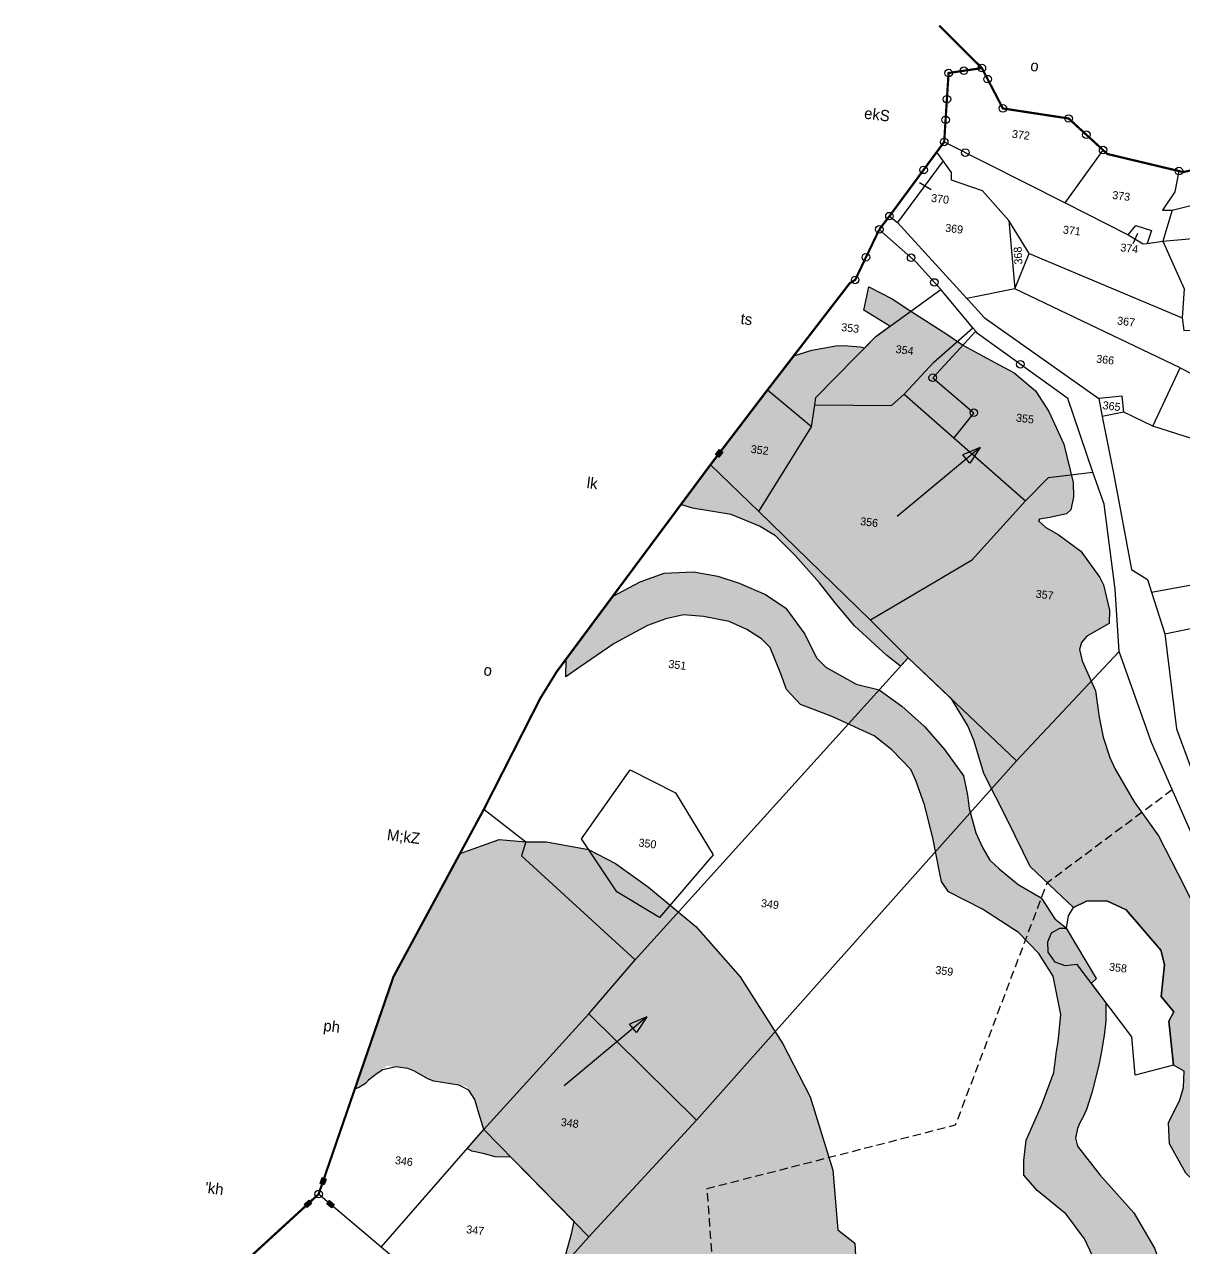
# Model space of a CAD drawing. Header units: metres. Extents: x 284220 to 286737, y 2014914 to 2019184.
# Drawn here: x 284691 to 285398, y 2017607 to 2018352 of the extents above; entities that cross this region are included whole.
import ezdxf
from ezdxf.enums import TextEntityAlignment as Align

# ---------------------------------------------------------------- set-up
doc = ezdxf.new("R2010")
doc.units = ezdxf.units.M
doc.header["$MEASUREMENT"] = 0
for name, pattern in [('DASHDOT', [1, 0.5, -0.25, 0, -0.25]), ('DASHED', [0.75, 0.5, -0.25]), ('DIVIDE', [1.25, 0.5, -0.25, 0, -0.25, 0, -0.25])]:
    doc.linetypes.add(name, pattern=pattern)
for name, color, linetype in [('LINE_FOOTPATH', 1, 'DASHED'), ('OFF', 1, 'Continuous'), ('POLY_HATCH', 12, 'Continuous'), ('POLY_PARCEL', 6, 'Continuous'), ('POLY_WATER', 4, 'Continuous'), ('SYM_ARROW', 1, 'Continuous'), ('SYM_STONE', 1, 'Continuous'), ('TEXT_MAPOUT', 7, 'Continuous'), ('TEXT_PARCEL', 7, 'Continuous'), ('V_BOUND_LINE', 7, 'Continuous'), ('V_BOUND_STREAM_LINE', 7, 'DASHDOT'), ('V_DIVIDE_LINE', 7, 'DIVIDE')]:
    doc.layers.add(name, color=color, linetype=linetype)
doc.styles.get("Standard").update_dxf_attribs({"font": 'arial.ttf'})
doc.styles.add('TEXT_MAP', font='', dxfattribs={"height": 2.5})
doc.styles.get('TEXT_MAP').set_extended_font_data('Kruti Dev 050')
doc.dimstyles.get("Standard").update_dxf_attribs({"dimtxt": 0.18, "dimasz": 0.18, "dimexe": 0.18, "dimexo": 0.0625, "dimgap": 0.09, "dimtad": 0, "dimtih": 1, "dimtoh": 1, "dimdec": 4, "dimzin": 0, "dimdsep": 46, "dimtxsty": 'Standard', "dimcen": 0.09, "dimadec": 0, "dimazin": 0, "dimtfac": 1, "dimtdec": 4, "dimtofl": 0, "dimtmove": 0, "dimatfit": 3, "dimfxl": 0, "dimtolj": 1, "dimtzin": 0, "dimarcsym": 0})
pattern_1 = [(356.61364, (284345.1716, 2016820.4153), (3.52002, 3.126719), [3.329182, -3.329182]), (86.61364, (284348.495, 2016820.2186), (-3.126719, 3.52002), [3.329182, -3.329182])]

# ---------------------------------------------------------------- blocks, each defined once
blk = doc.blocks.new('STONE')
blk.add_circle((0, 0), 0.851)
blk = doc.blocks.new('STONESQUAREFILLED')
blk.add_hatch(color=256).paths.add_polyline_path([(0.7, -0.48), (0.7, 0.48), (-0.7, 0.48), (-0.7, -0.48)])
blk.add_lwpolyline([(-0.7, 0.48), (0.7, 0.48), (0.7, -0.48), (-0.7, -0.48)], close=True)
blk = doc.blocks.new('ARROWASPECT')
h = blk.add_hatch(color=256)
h.paths.add_polyline_path([(2.85, -2.85), (3.72, -1.98), (0, 0)])
h.paths.add_polyline_path([(0, 0), (1.98, -3.72), (2.85, -2.85)])
for points in [[(0, 0), (17.15, -17.15)], [(0, 0), (1.98, -3.72)], [(0, 0), (3.72, -1.98)], [(3.72, -1.98), (1.98, -3.72)]]:
    blk.add_lwpolyline(points)
blk = doc.blocks.new('TEXTARROW')
blk.add_leader([(0.04, -0.01), (8.68, -0.01)], dimstyle='Standard', override={"dimtxt": 2.5, "dimasz": 2.5, "dimexe": 1.25, "dimexo": 0.625, "dimgap": 0.625, "dimtad": 1, "dimtih": 0, "dimtoh": 0, "dimzin": 8, "dimcen": 2.5, "dimtofl": 1})
blk = doc.blocks.new('4423')
at = {"layer": 'POLY_HATCH'}
h = blk.add_hatch(dxfattribs=at)
h.set_pattern_fill('ZIGZAG', color=256, scale=26.633459, angle=-3.38636, style=0)
h.set_pattern_definition(pattern_1)
h.paths.add_polyline_path([(285539.94, 2017218.12), (285539.27, 2017220.93), (285534.83, 2017220.79), (285514.31, 2017220.14), (285512.03, 2017223.84), (285510.83, 2017226.64), (285511.31, 2017229.01), (285512.83, 2017231.65), (285514.01, 2017234.31), (285515.56, 2017237.29), (285516.74, 2017239.95), (285518.24, 2017242.25), (285519.38, 2017244.23), (285521.03, 2017254.72), (285521.25, 2017258.46), (285522.13, 2017267.63), (285523.28, 2017275.41), (285524.66, 2017281.47), (285525.65, 2017286.54), (285526.57, 2017290.58), (285527.47, 2017294.28), (285528.37, 2017297.98), (285528.59, 2017301.73), (285527.77, 2017311.59), (285524.87, 2017314.49), (285522.58, 2017325.34), (285520.51, 2017338.99), (285517.21, 2017352.5), (285512.65, 2017366.9), (285518, 2017367.81), (285484.11, 2017405.73), (285486.02, 2017419.9), (285484.12, 2017434.01), (285474.16, 2017427.43), (285468.06, 2017423.39), (285466.15, 2017424.83), (285465.89, 2017426.21), (285464.81, 2017431.05), (285465.04, 2017434.79), (285465.18, 2017437.18), (285466, 2017439.52), (285466.84, 2017442.2), (285468.4, 2017445.52), (285470.93, 2017447.76), (285472.31, 2017454.03), (285470.52, 2017458.57), (285468.96, 2017461.06), (285466.6, 2017467.34), (285465.46, 2017471.16), (285464.18, 2017478.41), (285463.06, 2017482.57), (285463.11, 2017489.06), (285463.31, 2017492.46), (285463.95, 2017497.54), (285464.01, 2017504.37), (285463.33, 2017510.21), (285463.03, 2017516.71), (285462.46, 2017524.26), (285462.16, 2017530.76), (285461.2, 2017537.65), (285459.88, 2017544.21), (285459.46, 2017548.68), (285458.02, 2017553.2), (285456.74, 2017554.64), (285454.76, 2017555.78), (285451.13, 2017558.04), (285443.02, 2017561.11), (285436.97, 2017568.64), (285431.25, 2017575.81), (285421.84, 2017584.22), (285412.07, 2017592.3), (285409.25, 2017596.57), (285407.13, 2017601.13), (285405.63, 2017604.64), (285404.89, 2017609.46), (285405.15, 2017613.88), (285406.11, 2017618.6), (285407.33, 2017621.95), (285408.98, 2017626.63), (285409.24, 2017631.05), (285409.54, 2017636.15), (285409.6, 2017642.98), (285410.01, 2017649.78), (285410.11, 2017657.29), (285408.77, 2017663.51), (285407.07, 2017669.42), (285404.77, 2017676.72), (285402.49, 2017684.37), (285400.97, 2017687.53), (285398.55, 2017692.79), (285396.72, 2017696.66), (285394.88, 2017700.18), (285393.36, 2017703.34), (285391.52, 2017706.87), (285390.02, 2017710.37), (285389.16, 2017713.15), (285388.62, 2017715.57), (285389.18, 2017719.3), (285389.94, 2017720.62), (285389.45, 2017724.62), (285374.26, 2017750.78), (285357.19, 2017779.79), (285341.26, 2017799.17), (285328.71, 2017818), (285325.01, 2017824.71), (285320.24, 2017836.6), (285317.18, 2017848.39), (285314.01, 2017863.94), (285304.74, 2017881.47), (285302.74, 2017888.07), (285303.68, 2017892.46), (285306.65, 2017896.38), (285319.44, 2017904.84), (285319.23, 2017912.7), (285314.65, 2017927.66), (285312.16, 2017931.9), (285299.73, 2017946.97), (285285.58, 2017956.01), (285277.95, 2017959.87), (285273.39, 2017963.55), (285273.79, 2017964.56), (285280.02, 2017965.89), (285289.75, 2017968.73), (285292.29, 2017971.31), (285293.44, 2017979.1), (285292.58, 2017987.68), (285285.6, 2018010.2), (285275.45, 2018029.23), (285266.59, 2018041.03), (285253.17, 2018051.04), (285241.2, 2018056.53), (285221.41, 2018065.67), (285211.35, 2018071.61), (285189.07, 2018084.01), (285177.29, 2018090.69), (285162.98, 2018097), (285160.77, 2018082.79), (285177.11, 2018074.14), (285169.03, 2018067.47), (285162.89, 2018060.38), (285160.14, 2018060.64), (285150.25, 2018060.88), (285145.44, 2018060.48), (285131.23, 2018056.89), (285120.74, 2018052.87), (285106.21, 2018031.32), (285074.97, 2017984.44), (285058.91, 2017959.69), (285065.86, 2017957.83), (285089.25, 2017955.62), (285106.63, 2017949.65), (285116.64, 2017944.52), (285129.19, 2017933.47), (285144.79, 2017918.12), (285154.84, 2017906.8), (285167.27, 2017893.7), (285187.75, 2017877.23), (285196.43, 2017871.26), (285200.7, 2017876.63), (285228.12, 2017853.69), (285238.82, 2017838.16), (285243.24, 2017829.24), (285250.37, 2017810.26), (285266.49, 2017782.92), (285281.43, 2017756.48), (285301.88, 2017739.6), (285309, 2017733.59), (285316.56, 2017737.9), (285328.68, 2017738.82), (285340.66, 2017734.28), (285362.89, 2017711.4), (285365.51, 2017703.02), (285364.73, 2017683.7), (285372.99, 2017674.99), (285370.28, 2017669.3), (285374.76, 2017643.09), (285381.39, 2017640.01), (285381.67, 2017630.18), (285379.94, 2017622.6), (285373.97, 2017608.44), (285375.37, 2017595.97), (285386.33, 2017579.1), (285410.88, 2017558.56), (285425.08, 2017545.76), (285429.36, 2017538.68), (285436.59, 2017523.74), (285439.14, 2017516.33), (285439.24, 2017510.78), (285438.23, 2017501.02), (285437.85, 2017494.64), (285437.85, 2017487.38), (285438.45, 2017475.82), (285445.48, 2017457.47), (285455.49, 2017438.95), (285441.88, 2017425.95), (285447.93, 2017404.04), (285450.84, 2017389.28), (285452.33, 2017378.68), (285456.94, 2017369.87), (285464.6, 2017362.16), (285465.99, 2017349.7), (285465.57, 2017342.47), (285466.19, 2017324.07), (285466.96, 2017308.23), (285465.83, 2017296.35), (285461.36, 2017278.68), (285454.65, 2017266.27), (285446.03, 2017257.82), (285443.09, 2017242.81), (285451.2, 2017235.5), (285459.61, 2017226.04), (285465.84, 2017208.6), (285478.63, 2017193.75), (285490.2, 2017179.83), (285496.25, 2017166.67), (285499.25, 2017159.66), (285500.18, 2017146.37), (285501.85, 2017137.08), (285568.68, 2017161.38), (285563.4, 2017174.03), (285557.47, 2017183.6), (285555.37, 2017182.7), (285549.37, 2017180.37)])
h = blk.add_hatch(dxfattribs=at)
h.set_pattern_fill('ZIGZAG', color=256, scale=26.633459, angle=-3.38636, style=0)
h.set_pattern_definition(pattern_1)
h.paths.add_polyline_path([(285376.87, 2017446.94), (285372.19, 2017454.47), (285370.79, 2017459.68), (285369.86, 2017465.71), (285370.14, 2017470.39), (285370.59, 2017478.05), (285372.98, 2017489.43), (285373.99, 2017513.56), (285374.57, 2017523.35), (285370.44, 2017532.98), (285356.7, 2017553.43), (285334.9, 2017574.79), (285320.48, 2017591.01), (285319.06, 2017595.79), (285319.84, 2017601.72), (285320.89, 2017605.07), (285322.82, 2017608.8), (285324.37, 2017613.4), (285327.1, 2017623.49), (285330.24, 2017640.38), (285331.09, 2017647.58), (285332.15, 2017658.19), (285332.68, 2017667.13), (285331.93, 2017678.14), (285322.61, 2017688.98), (285325.53, 2017691.98), (285305.69, 2017721), (285298.2, 2017726.21), (285289.34, 2017738.09), (285274.99, 2017745.31), (285263.12, 2017753.85), (285257.22, 2017758.73), (285252.29, 2017766.03), (285247.84, 2017774.54), (285242.91, 2017788.85), (285241.32, 2017796.78), (285238.28, 2017808.09), (285225.78, 2017823.11), (285212.94, 2017836.24), (285198.75, 2017847.38), (285184.52, 2017856.28), (285170.56, 2017858.95), (285151.7, 2017867.9), (285145.82, 2017873.19), (285137.97, 2017886.85), (285125.64, 2017901.6), (285112.87, 2017908.95), (285096.72, 2017914.85), (285083.71, 2017918.1), (285068.96, 2017919.79), (285051.52, 2017917.94), (285037.54, 2017911.76), (285021.48, 2017901.99), (284996.06, 2017862.8), (284996.54, 2017852.12), (285004.77, 2017858.64), (285024.24, 2017873.98), (285043.52, 2017886.03), (285054.11, 2017890.77), (285064.61, 2017893.86), (285076.55, 2017893.56), (285092.1, 2017891.41), (285103.01, 2017887.46), (285112.2, 2017882.38), (285117.68, 2017877.52), (285125.03, 2017862.25), (285129.02, 2017852.94), (285138.01, 2017844.57), (285157.86, 2017838.45), (285171.57, 2017833.1), (285183.28, 2017828.7), (285194.37, 2017821.03), (285206.51, 2017810.01), (285209.85, 2017803.63), (285216.01, 2017789.24), (285222.29, 2017769.91), (285227.77, 2017748.81), (285229.15, 2017744.2), (285233.74, 2017738.15), (285254.66, 2017729.08), (285277.02, 2017716.62), (285289.93, 2017704.73), (285299.48, 2017691.79), (285301.49, 2017683.84), (285305.57, 2017669.17), (285305.01, 2017652.71), (285304.26, 2017646.98), (285303.5, 2017634.25), (285297.35, 2017613.99), (285289.56, 2017592.75), (285288.83, 2017580.42), (285289.55, 2017571.72), (285298.11, 2017562.97), (285316.32, 2017549.94), (285328.28, 2017536.03), (285344.28, 2017506.64), (285346.43, 2017494.14), (285346.96, 2017489.16), (285345.92, 2017471.5), (285346.32, 2017449.75), (285348.49, 2017430.66), (285357.56, 2017416.52), (285374.77, 2017400.66), (285389.74, 2017388.64), (285394.64, 2017380.93), (285398.53, 2017369.98), (285399.52, 2017351.78), (285400.27, 2017343.49), (285399.2, 2017339.43), (285397.07, 2017331.31), (285393.49, 2017319.56), (285388.09, 2017298.03), (285385.18, 2017283.77), (285384.46, 2017271.16), (285384.94, 2017265.36), (285386.84, 2017260.08), (285425.81, 2017269.68), (285425.16, 2017280.36), (285424.78, 2017288.49), (285425.09, 2017293.6), (285426.29, 2017299.5), (285427.07, 2017305.43), (285427.42, 2017311.39), (285427.55, 2017320.77), (285427.55, 2017328.03), (285428.05, 2017336.53), (285426.96, 2017354.1), (285426.71, 2017364.36), (285418.86, 2017384.26), (285415.45, 2017398.75), (285411.79, 2017412.22), (285400.1, 2017420.81), (285389.96, 2017429.94)])
h = blk.add_hatch(dxfattribs=at)
h.set_pattern_fill('ZIGZAG', color=256, scale=26.633459, angle=-3.38636, style=0)
h.set_pattern_definition(pattern_1)
h.paths.add_polyline_path([(285022.24, 2017526.83), (285021.11, 2017519.33), (285016.97, 2017499.46), (285017.21, 2017489.06), (285021.06, 2017474.11), (285047.72, 2017441.65), (285060.65, 2017400.7), (285060.56, 2017387.93), (285058.25, 2017371.67), (285069.98, 2017347.86), (285076.42, 2017332.23), (285086.47, 2017315.33), (285104.87, 2017279.53), (285119.33, 2017257.12), (285147.46, 2017234.42), (285174.23, 2017212.76), (285231.63, 2017115.1), (285251.17, 2017080.82), (285276.58, 2017047.76), (285292.74, 2017017.13), (285301.33, 2016994.76), (285302.92, 2016975.87), (285308.9, 2016935.71), (285324.47, 2016913.07), (285335.65, 2016888.74), (285340.31, 2016869.54), (285340.3, 2016842.72), (285343.62, 2016827.8), (285358.98, 2016820.58), (285373.85, 2016814.07), (285432.8, 2016809.77), (285452.24, 2016807.14), (285477.13, 2016805.98), (285475.63, 2016816.39), (285471.04, 2016836.64), (285462.35, 2016858.72), (285442.96, 2016895.62), (285434.57, 2016914), (285416.44, 2016936.63), (285404.94, 2016946.78), (285398.22, 2016957.7), (285393.84, 2016972.68), (285390.46, 2016986.55), (285384.14, 2017013.22), (285383.4, 2017027.46), (285379.35, 2017041.83), (285365.51, 2017065.79), (285355.06, 2017093.75), (285348.96, 2017115.15), (285345.82, 2017124.27), (285333.51, 2017138.67), (285325.47, 2017153.88), (285320.1, 2017161.03), (285308.66, 2017172.22), (285302.56, 2017184.68), (285295.26, 2017203.52), (285280.67, 2017214.9), (285265.3, 2017222.5), (285268.06, 2017233), (285269.89, 2017245.8), (285272.54, 2017255.35), (285276, 2017278.28), (285279.03, 2017293.88), (285283.06, 2017319.29), (285284.64, 2017337.07), (285283.1, 2017355.57), (285274.6, 2017380.79), (285254.9, 2017412.46), (285237.63, 2017440.83), (285210.99, 2017470.8), (285204.3, 2017482.24), (285193.03, 2017507.58), (285191.02, 2017524.57), (285180.29, 2017531.84), (285175.03, 2017567.38), (285158.63, 2017610.42), (285140.44, 2017640.95), (285112.2, 2017679.43), (285083.9, 2017707.93), (285054.14, 2017729.67), (285033.32, 2017742.47), (285016.65, 2017749.92), (284991.31, 2017752.85), (284978.89, 2017752.09), (284962.87, 2017752.43), (284940.04, 2017742.59), (284904.96, 2017666.42), (284886.06, 2017597.63), (284888.91, 2017599.01), (284904.46, 2017612.81), (284918.84, 2017611.96), (284929.35, 2017606.61), (284932.96, 2017605.34), (284952.87, 2017603.47), (284958.32, 2017595.77), (284964.8, 2017578.47), (284955.61, 2017566.49), (284958.45, 2017564.92), (284975.2, 2017562.63), (284982.08, 2017562.94), (284988.7, 2017556.99)])
h.paths.add_polyline_path([(285159.5, 2017495.17), (285170.78, 2017480.33), (285188.45, 2017457.01), (285225.07, 2017418.38), (285238.75, 2017396.11), (285252.28, 2017357.64), (285257.1, 2017332.77), (285253.01, 2017315.18), (285246.59, 2017288.83), (285243.28, 2017260.27), (285242.25, 2017215.67), (285215, 2017214.32), (285210.72, 2017223.71), (285202.57, 2017236.75), (285191.72, 2017265.75), (285179.3, 2017288.76), (285171.21, 2017309.49), (285169.86, 2017327.8), (285168.32, 2017344.92), (285160.72, 2017351.71), (285160.98, 2017363.03), (285161.43, 2017383.48), (285157.5, 2017397.67), (285154.1, 2017404.35), (285145.72, 2017420.24), (285133.79, 2017447.46), (285133.74, 2017463.18), (285138.21, 2017478.2), (285145.31, 2017500.8), (285154.18, 2017501.16), (285157.69, 2017498.93)], flags=16)
at = {"layer": 'LINE_FOOTPATH', "ltscale": 10, "flags": 128}
blk.add_lwpolyline([(285363.55, 2017807.69), (285292.11, 2017747.1), (285246.56, 2017598.89), (285100.39, 2017551.37), (285112.52, 2017465.15), (285047.36, 2017352.91)], dxfattribs=at)
at = {"layer": 'OFF'}
blk.add_lwpolyline([(285230.56, 2018025.64), (285219.45, 2018009.94)], dxfattribs=at)
at = {"layer": 'POLY_HATCH'}
for points in [[(285120.74, 2018052.87), (285131.23, 2018056.89), (285145.44, 2018060.48), (285150.25, 2018060.88), (285160.14, 2018060.64), (285162.89, 2018060.38), (285169.03, 2018067.47), (285177.11, 2018074.14), (285160.77, 2018082.79), (285162.98, 2018097), (285177.29, 2018090.69), (285189.07, 2018084.01), (285211.35, 2018071.61), (285221.41, 2018065.67), (285241.2, 2018056.53), (285253.17, 2018051.04), (285266.59, 2018041.03), (285275.45, 2018029.23), (285285.6, 2018010.2), (285292.58, 2017987.68), (285293.44, 2017979.1), (285292.29, 2017971.31), (285289.75, 2017968.73), (285280.02, 2017965.89), (285273.79, 2017964.56), (285273.39, 2017963.55), (285277.95, 2017959.87), (285285.58, 2017956.01), (285299.73, 2017946.97), (285312.16, 2017931.9), (285314.65, 2017927.66), (285319.23, 2017912.7), (285319.44, 2017904.84), (285306.65, 2017896.38), (285303.68, 2017892.46), (285302.74, 2017888.07), (285304.74, 2017881.47), (285314.01, 2017863.94), (285317.18, 2017848.39), (285320.24, 2017836.6), (285325.01, 2017824.71), (285328.71, 2017818), (285341.26, 2017799.17), (285357.19, 2017779.79), (285374.26, 2017750.78), (285389.45, 2017724.62)], [(285344.28, 2017506.64), (285328.28, 2017536.03), (285316.32, 2017549.94), (285298.11, 2017562.97), (285289.55, 2017571.72), (285288.83, 2017580.42), (285289.56, 2017592.75), (285297.35, 2017613.99), (285303.5, 2017634.25), (285304.26, 2017646.98), (285305.01, 2017652.71), (285305.57, 2017669.17), (285301.49, 2017683.84), (285299.48, 2017691.79), (285289.93, 2017704.73), (285277.02, 2017716.62), (285254.66, 2017729.08), (285233.74, 2017738.15), (285229.15, 2017744.2), (285227.77, 2017748.81), (285222.29, 2017769.91), (285216.01, 2017789.24), (285209.85, 2017803.63), (285206.51, 2017810.01), (285194.37, 2017821.03), (285183.28, 2017828.7), (285171.57, 2017833.1), (285157.86, 2017838.45), (285138.01, 2017844.57), (285129.02, 2017852.94), (285125.03, 2017862.25), (285117.68, 2017877.52), (285112.2, 2017882.38), (285103.01, 2017887.46), (285092.1, 2017891.41), (285076.55, 2017893.56), (285064.61, 2017893.86), (285054.11, 2017890.77), (285043.52, 2017886.03), (285024.24, 2017873.98), (285004.77, 2017858.64), (284996.54, 2017852.12), (284996.06, 2017862.8), (285021.48, 2017901.99), (285037.54, 2017911.76), (285051.52, 2017917.94), (285068.96, 2017919.79), (285083.71, 2017918.1), (285096.72, 2017914.85), (285112.87, 2017908.95), (285125.64, 2017901.6), (285137.97, 2017886.85), (285145.82, 2017873.19), (285151.7, 2017867.9), (285170.56, 2017858.95), (285184.52, 2017856.28), (285198.75, 2017847.38), (285212.94, 2017836.24), (285225.78, 2017823.11), (285238.28, 2017808.09), (285241.32, 2017796.78), (285242.91, 2017788.85), (285247.84, 2017774.54), (285252.29, 2017766.03), (285257.22, 2017758.73), (285263.12, 2017753.85), (285274.99, 2017745.31), (285289.34, 2017738.09), (285298.2, 2017726.21), (285305.69, 2017721), (285306.31, 2017728.45), (285309, 2017733.59), (285301.88, 2017739.6), (285281.43, 2017756.48), (285266.49, 2017782.92), (285250.37, 2017810.26), (285243.24, 2017829.24), (285238.82, 2017838.16), (285228.12, 2017853.69), (285200.7, 2017876.63), (285196.43, 2017871.26), (285187.75, 2017877.23), (285167.27, 2017893.7), (285154.84, 2017906.8), (285144.79, 2017918.12), (285129.19, 2017933.47), (285116.64, 2017944.52), (285106.63, 2017949.65), (285089.25, 2017955.62), (285065.86, 2017957.83), (285058.91, 2017959.69), (285074.97, 2017984.44), (285106.21, 2018031.32), (285120.74, 2018052.87)], [(284940.04, 2017742.59), (284962.87, 2017752.43), (284978.89, 2017752.09), (284991.31, 2017752.85), (285016.65, 2017749.92), (285033.32, 2017742.47), (285054.14, 2017729.67), (285083.9, 2017707.93), (285112.2, 2017679.43), (285140.44, 2017640.95), (285158.63, 2017610.42), (285175.03, 2017567.38), (285180.29, 2017531.84), (285191.02, 2017524.57), (285192.78, 2017509.74)], [(285016.97, 2017499.46), (285021.11, 2017519.33), (285022.24, 2017526.83), (284988.7, 2017556.99), (284982.08, 2017562.94), (284972.52, 2017562.51), (284965.24, 2017563.99), (284958.45, 2017564.92), (284955.61, 2017566.49), (284964.8, 2017578.47), (284960.47, 2017590.04), (284958.19, 2017595.96), (284954.3, 2017601.45), (284948.13, 2017603.92), (284932.96, 2017605.34), (284929.35, 2017606.61), (284921.18, 2017610.77), (284917.04, 2017612.07), (284909.7, 2017612.5), (284902.21, 2017610.31), (284898.91, 2017607.88), (284893.91, 2017603.44), (284892.21, 2017601.44), (284888.91, 2017599.01), (284886.06, 2017597.63), (284904.96, 2017666.42), (284940.04, 2017742.59)], [(285331.93, 2017678.14), (285332.68, 2017667.13), (285332.15, 2017658.19), (285331.09, 2017647.58), (285330.24, 2017640.38), (285327.1, 2017623.49), (285324.37, 2017613.4), (285322.82, 2017608.8), (285320.89, 2017605.07), (285319.84, 2017601.72), (285319.06, 2017595.79), (285320.48, 2017591.01), (285334.9, 2017574.79), (285356.7, 2017553.43), (285370.44, 2017532.98), (285374.57, 2017523.35)], [(285436.59, 2017523.74), (285429.36, 2017538.68), (285425.08, 2017545.76), (285410.88, 2017558.56), (285386.33, 2017579.1), (285375.37, 2017595.97), (285373.97, 2017608.44), (285379.94, 2017622.6), (285381.67, 2017630.18), (285381.39, 2017640.01), (285374.76, 2017643.09), (285370.28, 2017669.3), (285372.99, 2017674.99), (285364.73, 2017683.7), (285365.51, 2017703.02), (285362.89, 2017711.4), (285340.66, 2017734.28), (285328.68, 2017738.82), (285316.56, 2017737.9), (285309, 2017733.59)], [(285331.93, 2017678.14), (285322.61, 2017688.98), (285325.53, 2017691.98), (285305.69, 2017721)]]:
    blk.add_lwpolyline(points, dxfattribs=at)
at = {"layer": 'POLY_PARCEL'}
for points in [[(285202.52, 2018186.44), (285277.17, 2018154.57)], [(285277.17, 2018154.57), (285297.88, 2018187.61)], [(285202.59, 2018175.12), (285198.42, 2018180.06)], [(285344.02, 2018177.97), (285342.34, 2018165.37), (285335.75, 2018153.93), (285341.45, 2018154.3)], [(285202.59, 2018175.12), (285177.75, 2018136.45)], [(285244.22, 2018141.86), (285227.23, 2018158.72), (285208.37, 2018163.85), (285208.16, 2018168.36), (285202.59, 2018175.12)], [(285341.45, 2018154.3), (285364.85, 2018161.9), (285413.94, 2018167.51)], [(285277.17, 2018154.57), (285316.18, 2018137.83)], [(285341.45, 2018154.3), (285337.1, 2018135.41)], [(285244.22, 2018141.86), (285250.36, 2018101.39)], [(285257.56, 2018122.96), (285244.22, 2018141.86)], [(285316.18, 2018137.83), (285320.3, 2018143.75), (285329.86, 2018141.29), (285327.87, 2018133.54)], [(285337.1, 2018135.41), (285405.39, 2018146.04)], [(285316.18, 2018137.83), (285325.36, 2018133.03), (285327.87, 2018133.54)], [(285327.87, 2018133.54), (285337.1, 2018135.41)], [(285337.1, 2018135.41), (285351.71, 2018107.81), (285351.62, 2018090.31)], [(285250.36, 2018101.39), (285257.56, 2018122.96)], [(285257.56, 2018122.96), (285351.62, 2018090.31)], [(285135.14, 2018024.34), (285135.49, 2018028.79), (285169.03, 2018067.47), (285206.07, 2018098.05)], [(285250.36, 2018101.39), (285222.07, 2018093.74)], [(285352.21, 2018060.3), (285250.36, 2018101.39)], [(285351.62, 2018090.31), (285353.08, 2018082.89), (285375.65, 2018084.4), (285379.68, 2018048.51)], [(285188.15, 2018034.1), (285204.73, 2018054.44), (285226.75, 2018076.38)], [(285228.56, 2018074.48), (285204.67, 2018045.03), (285230.56, 2018025.64)], [(285338.02, 2018024.48), (285352.21, 2018060.3)], [(285352.21, 2018060.3), (285379.68, 2018048.51)], [(285320.23, 2018031.69), (285318.66, 2018041.24), (285304.69, 2018038.89)], [(285134.09, 2018011.12), (285106.21, 2018031.32)], [(285135.14, 2018024.34), (285181.02, 2018026.84), (285188.15, 2018034.1)], [(285188.15, 2018034.1), (285219.45, 2018009.94)], [(285320.23, 2018031.69), (285307.48, 2018028.34)], [(285338.02, 2018024.48), (285320.23, 2018031.69)], [(285134.09, 2018011.12), (285135.14, 2018024.34)], [(285380.93, 2018013.67), (285338.02, 2018024.48)], [(285105.67, 2017958.5), (285134.09, 2018011.12)], [(285219.45, 2018009.94), (285264.89, 2017974.87)], [(285264.89, 2017974.87), (285277.67, 2017989.73), (285304.08, 2017994.68)], [(285105.67, 2017958.5), (285074.97, 2017984.44)], [(285264.89, 2017974.87), (285234.87, 2017937.22), (285176.64, 2017897.64)], [(285176.64, 2017897.64), (285105.67, 2017958.5)], [(285343.72, 2017925.17), (285388.79, 2017936.37), (285404.87, 2017947.78), (285428.84, 2017939.02)], [(285353.18, 2017900.73), (285428.27, 2017921.32)], [(285200.7, 2017876.63), (285176.64, 2017897.64)], [(285269.32, 2017819.23), (285326.48, 2017888.44)], [(285048.87, 2017685.72), (285200.7, 2017876.63)], [(285200.7, 2017876.63), (285269.32, 2017819.23)], [(285269.32, 2017819.23), (285161.3, 2017681.24), (285091.53, 2017592.15)], [(285091.58, 2017751.41), (285061.75, 2017711.96), (285035.31, 2017725.52), (285012.11, 2017755.87), (285038.66, 2017799.01), (285066.7, 2017787.11), (285091.58, 2017751.41)], [(284952.68, 2017770.02), (284978.89, 2017752.09), (284976.88, 2017743.46), (285048.87, 2017685.72)], [(285348.8, 2017658.52), (285313.39, 2017699.71), (285306.19, 2017698.49), (285300.07, 2017700.14), (285295.65, 2017705.88), (285294.93, 2017712.13), (285296.72, 2017717.69), (285301.65, 2017720.69), (285305.69, 2017721), (285306.31, 2017728.45), (285309, 2017733.59), (285316.56, 2017737.9), (285328.68, 2017738.82), (285340.66, 2017734.28), (285362.89, 2017711.4), (285365.51, 2017703.02), (285364.73, 2017683.7), (285372.99, 2017674.99), (285370.28, 2017669.3), (285374.76, 2017643.09), (285352.2, 2017635.66), (285348.8, 2017658.52)], [(285023.21, 2017651.63), (285048.87, 2017685.72)], [(284964.8, 2017578.47), (285023.21, 2017651.63)], [(285023.21, 2017651.63), (285091.53, 2017592.15)], [(285091.53, 2017592.15), (285031.74, 2017518.3)], [(284907.87, 2017504.22), (284964.8, 2017578.47)], [(284964.8, 2017578.47), (285031.74, 2017518.3)], [(284907.87, 2017504.22), (284868.45, 2017533.51)], [(285031.74, 2017518.3), (284978.7, 2017450.66)], [(284933.45, 2017485.22), (284907.87, 2017504.22)]]:
    blk.add_lwpolyline(points, dxfattribs=at)
at = {"layer": 'POLY_WATER'}
for points in [[(285172.61, 2018139.99), (285177.75, 2018136.45)], [(285177.75, 2018136.45), (285222.07, 2018093.74)], [(285190.33, 2018113.49), (285167.05, 2018131.65)], [(285206.07, 2018098.05), (285190.33, 2018113.49)], [(285226.75, 2018076.38), (285206.07, 2018098.05)], [(285222.07, 2018093.74), (285222.92, 2018092.92), (285233.11, 2018083.01), (285304.69, 2018038.89)], [(285228.56, 2018074.48), (285226.75, 2018076.38)], [(285304.08, 2017994.68), (285286.24, 2018037.76), (285229.82, 2018073.16), (285228.56, 2018074.48)], [(285304.69, 2018038.89), (285307.48, 2018028.34)], [(285307.48, 2018028.34), (285316.58, 2017993.92), (285330.9, 2017938.02), (285340.86, 2017932.53), (285343.72, 2017925.17)], [(285326.48, 2017888.44), (285321.79, 2017925.61), (285312.03, 2017975.86), (285304.08, 2017994.68)], [(285343.72, 2017925.17), (285353.18, 2017900.73)], [(285353.18, 2017900.73), (285363.84, 2017844.34), (285395.37, 2017773.22)], [(285487.07, 2017503.76), (285478.47, 2017550.17), (285445.14, 2017566.33), (285431.35, 2017597.98), (285403.16, 2017731.28), (285349.29, 2017835.21), (285326.48, 2017888.44)]]:
    blk.add_lwpolyline(points, dxfattribs=at)
at = {"layer": 'V_BOUND_LINE', "const_width": 1.33}
for points in [[(285297.88, 2018187.61), (285276.05, 2018205.2), (285236.34, 2018208.7), (285222.24, 2018232.04), (285202.52, 2018227.81), (285202.52, 2018186.44)], [(285399.63, 2018193.19), (285346.67, 2018177.52), (285344.02, 2018177.97)], [(285202.52, 2018186.44), (285198.42, 2018180.06)], [(285344.02, 2018177.97), (285300.57, 2018185.44), (285297.88, 2018187.61)], [(285198.42, 2018180.06), (285172.61, 2018139.99)], [(285167.05, 2018131.65), (285154.54, 2018100.57), (285151.47, 2018098.47), (285106.21, 2018031.32)], [(285106.21, 2018031.32), (285074.97, 2017984.44)], [(285074.97, 2017984.44), (284990.94, 2017854.91), (284982.1, 2017838.26), (284952.68, 2017770.02)], [(284952.68, 2017770.02), (284904.96, 2017666.42), (284868.45, 2017533.51)], [(284868.45, 2017533.51), (284777.49, 2017438.76), (284703.73, 2017359.79), (284727.07, 2017326.03)]]:
    blk.add_lwpolyline(points, dxfattribs=at)
at = {"layer": 'V_BOUND_STREAM_LINE', "ltscale": 10, "const_width": 1.33, "flags": 128}
blk.add_lwpolyline([(285172.61, 2018139.99), (285167.05, 2018131.65)], dxfattribs=at)
at = {"layer": 'V_DIVIDE_LINE', "ltscale": 10, "const_width": 1.33, "flags": 128}
blk.add_lwpolyline([(285222.24, 2018232.04), (285195.11, 2018255.82)], dxfattribs=at)
at = {"layer": 'SYM_ARROW'}
for name, p, xscale, yscale, zscale, rotation in [('TEXTARROW', (285196.52, 2018157.21), 0.9493030701124988, 0.9493030701124988, 0.9493030701124988, 152.3466221895085), ('TEXTARROW', (285319.39, 2018132.93), 0.7776974725931115, 0.7776974725931115, 0.7776974725931115, 68.16868061986652), ('ARROWASPECT', (285235.68, 2018005.01), 2.663345889595632, 2.663345889595632, 2.663345889595632, 268.4150349437502), ('ARROWASPECT', (285058.04, 2017652), 2.663345889595632, 2.663345889595632, 2.663345889595632, 268.4150349437502)]:
    blk.add_blockref(name, p, dxfattribs=dict(at, xscale=xscale, yscale=yscale, zscale=zscale, rotation=rotation))
at = {"layer": 'SYM_STONE', "xscale": 2.663345889595632, "yscale": 2.663345889595632, "zscale": 2.663345889595632}
for name, p, rotation in [('STONE', (285202.52, 2018227.81), 356.613643166251), ('STONE', (285211.56, 2018229.75), 356.613643166251), ('STONE', (285222.24, 2018232.04), 356.613643166251), ('STONE', (285226.1, 2018225.64), 356.613643166251), ('STONE', (285202.52, 2018212.05), 356.613643166251), ('STONE', (285236.34, 2018208.7), 356.613643166251), ('STONE', (285276.05, 2018205.2), 356.613643166251), ('STONE', (285202.52, 2018199.71), 356.613643166251), ('STONE', (285287.28, 2018196.15), 356.613643166251), ('STONE', (285202.52, 2018186.44), 356.613643166251), ('STONE', (285297.88, 2018187.61), 356.613643166251), ('STONE', (285215.57, 2018180.87), 356.613643166251), ('STONE', (285344.02, 2018177.97), 356.613643166251), ('STONE', (285191.26, 2018168.95), 356.613643166251), ('STONE', (285172.61, 2018139.99), 356.613643166251), ('STONE', (285167.05, 2018131.65), 356.613643166251), ('STONE', (285160.13, 2018114.48), 356.613643166251), ('STONE', (285187.17, 2018115.95), 356.613643166251), ('STONE', (285154.54, 2018100.57), 356.613643166251), ('STONE', (285202.01, 2018102.04), 356.613643166251), ('STONE', (285256.49, 2018056.43), 356.613643166251), ('STONE', (285204.67, 2018045.03), 356.613643166251), ('STONE', (285230.56, 2018025.64), 356.613643166251), ('STONESQUAREFILLED', (285079.81, 2017991.71), 236.3187828698422), ('STONESQUAREFILLED', (284870.6, 2017541.36), 254.6379163537571), ('STONE', (284868.45, 2017533.51), 356.613643166251), ('STONESQUAREFILLED', (284862.41, 2017527.21), 226.1697742612608), ('STONESQUAREFILLED', (284875.95, 2017527.94), 143.3904037006411)]:
    blk.add_blockref(name, p, dxfattribs=dict(at, rotation=rotation))
at = {"layer": 'TEXT_MAPOUT', "style": 'TEXT_MAP'}
for s, height, p in [('o', 6.66, (285251.04, 2018232.24)), ('ekS', 6.658, (285153.49, 2018197.39)), ('ts', 6.658, (285087.42, 2018069.87)), ('lk', 6.658, (285001.66, 2017965.92)), ('o', 6.66, (284947.06, 2017850.04)), ('M;kZ', 6.658, (284895.58, 2017747.82)), ('ph', 6.658, (284864.81, 2017631.29)), ("'kh", 6.658, (284800.15, 2017529.89))]:
    blk.add_text(s, height=height, rotation=356.61364, dxfattribs=at).set_placement(p)
at = {"layer": 'TEXT_PARCEL', "style": 'TEXT_MAP'}
for s, rotation, p in [('372', 356.61364, (285248.14, 2018193.63)), ('373', 356.61364, (285310.48, 2018160.88)), ('370', 356.61364, (285202.26, 2018152.24)), ('369', 356.61364, (285211.81, 2018134.91)), ('371', 356.61364, (285282.28, 2018138.34)), ('374', 356.61364, (285317.28, 2018129.87)), ('368', 96.74408, (285251, 2018121.27)), ('367', 356.61364, (285318.19, 2018085.97)), ('353', 356.61364, (285153.4, 2018071.6)), ('354', 356.61364, (285186.8, 2018060.49)), ('366', 356.61364, (285307.12, 2018062.4)), ('365', 356.61364, (285312.71, 2018034.85)), ('355', 356.61364, (285261.4, 2018024.11)), ('352', 356.61364, (285103.93, 2017995.26)), ('356', 356.61364, (285172.14, 2017956.26)), ('357', 356.61364, (285279.86, 2017919.56)), ('351', 356.61364, (285062.86, 2017863.59)), ('350', 356.61364, (285051.79, 2017755.66)), ('349', 356.61364, (285127.35, 2017724.1)), ('358', 356.61364, (285337.94, 2017699.35)), ('359', 356.61364, (285234.17, 2017690.79)), ('348', 356.61364, (285015.98, 2017585.57)), ('346', 356.61364, (284918.23, 2017556.5)), ('347', 356.61364, (284963.48, 2017517.89))]:
    blk.add_text(s, height=4.794, rotation=rotation, dxfattribs=at).set_placement(p, align=Align.MIDDLE)

msp = doc.modelspace()

# ---------------------------------------------------------------- block references
at = {"xscale": 1.016494123576622, "yscale": 1.016494123576622, "zscale": 1.016494123576622, "rotation": 356.3572002608383}
msp.add_blockref('4423', (-134411.99, -10629.35), dxfattribs=at)

doc.saveas('drawing.dxf')
